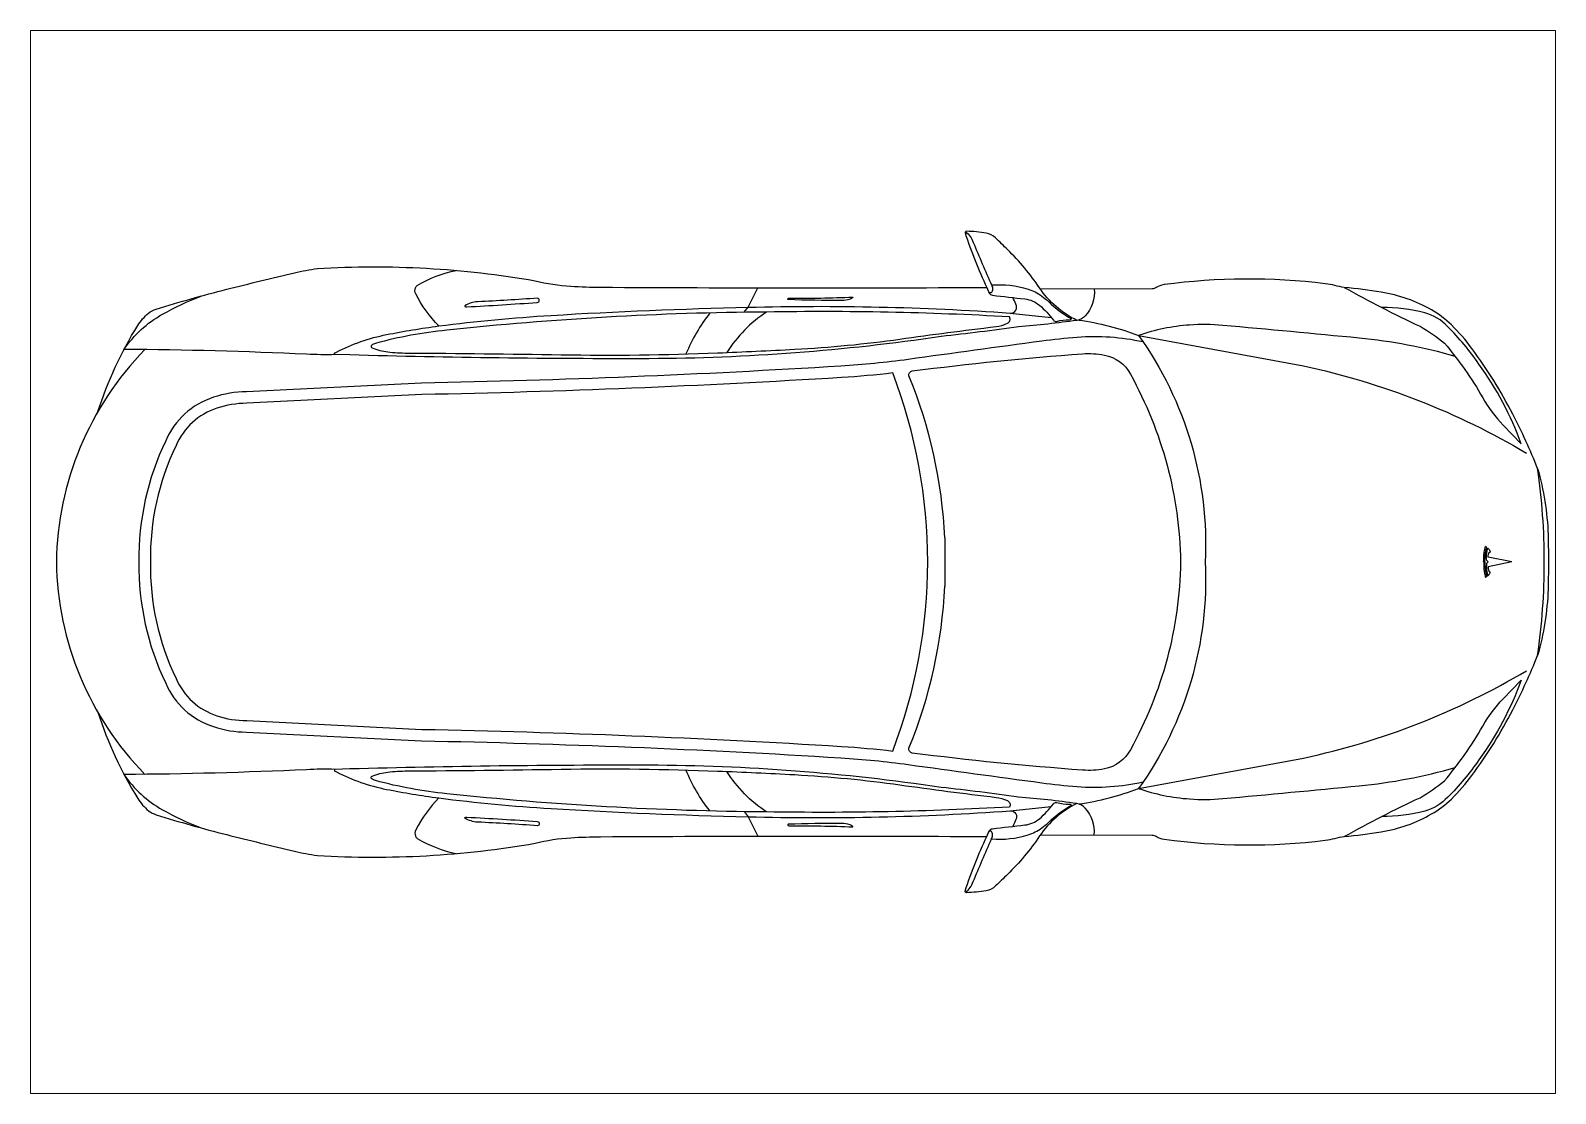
# Paper-space layout 'www.ceco.net' of a CAD drawing. Header units: millimetres. Extents: x 29 to 258, y 20 to 180.
# The model-space entities are those that its viewports show. They can reach past a viewport. Long polylines and large blocks are cut down to what shows.
import ezdxf

# ---------------------------------------------------------------- set-up
doc = ezdxf.new("R2010")
doc.units = ezdxf.units.MM
doc.layers.add('ceco.net 435 - Testa 3 plan view', color=7, linetype='Continuous')

msp = doc.modelspace()

# ---------------------------------------------------------------- linework, layer by layer
at = {"layer": 'ceco.net 435 - Testa 3 plan view'}
for p, q in [((2794.8, 76.1), (2794.8, -76.1)), ((4498.5, 5.2), (4504.5, 0)), ((4578.2, 0), (4504, 15.1)), ((4498.5, -5.2), (4504.5, 0)), ((4578.2, 0), (4504, -15.1))]:
    msp.add_line(p, q, dxfattribs=at)
for points in [[(3210.2, 759.8, -0.131012), (3092.9, 861.8, 0.050982), (2992, 982.4, 0.000691), (2954.4, 1019, 0.149636), (2925.1, 1034, 0.038576), (2863.1, 1040.1, 0.443717), (2858.4, 1035.1, 0.029745), (2926.8, 863.4), (2934.8, 845.8, 0.264328), (2944.3, 838.9, -0.000586), (3046.9, 827.2, -0.148673), (3092.6, 807.4, -0.059466), (3136.2, 760.4, 0.303255), (3146, 756.8, -0.060662), (3187.5, 761.6, 0.405108), (3194.4, 768.1)], [(2859.7, 1038.7, -0.162626), (2884.2, 1005.2, 0.002396), (2941.7, 871.1, -0.126767), (2945.2, 857.6, -0.172284), (2941.4, 847.2, -0.429883), (2933.1, 849.5, -1.307412)], [(130.6, 472.8, -0.061759), (256.2, 744, -0.083005), (289.9, 782.2, -0.09542), (313.6, 794.9, -0.013662), (535.8, 857.5, -0.003925), (749.1, 909.5, -0.02361), (821.2, 922.9, -0.058082), (1505.9, 884.7, 0.047295), (1618.8, 867.1, 0.013438), (1711.6, 864.1, 0.002651), (2926.8, 863.4)], [(1203, 742.2, -0.075053), (1130.7, 842.9, -0.212175), (1129.6, 862.1, -0.147373), (1135.3, 869.5, -0.08469), (1257.9, 917, -277.757521)], [(2941.7, 871.1, -0.094229), (3056.7, 858.3, -0.086123), (3099.8, 836.4, -0.031245), (3121.6, 818.5, 0.059883), (3193.1, 764.4, 0.218508)], [(3095.3, -858.4), (3446.8, -858.9, -0.163754), (3459.8, -862.7, 0.119218), (3484.3, -872.2, 0.063427), (3991.6, -875.1, 0.036843), (4021.5, -869.3, -0.041504), (4051.1, -863.7, 0.013949), (4167.6, -848.4, 0.090794), (4326, -792.6, 0.063052), (4388.2, -745.6, 0.040845), (4453.1, -671.2, 0.039243), (4581.5, -465, 0.025496), (4659.5, -293.8, 0.036424), (4680.6, 0, 0.036424), (4659.5, 293.8, 0.025496), (4581.5, 465, 0.039243), (4453.1, 671.2, 0.040845), (4388.2, 745.6, 0.063052), (4326, 792.6, 0.090794), (4167.6, 848.4, 0.013949), (4051.1, 863.7, -0.041504), (4021.5, 869.3, 0.036843), (3991.6, 875.1, 0.063427), (3484.3, 872.2, 0.119218), (3459.8, 862.7, -0.163754), (3446.8, 858.9), (3095.3, 858.4)], [(4051.1, 863.7, 0.018639), (4290, 741.3, -0.039105), (4366.2, 688.5, -0.046889), (4487, 516.5, 0.061481), (4551.3, 430.5), (4608.1, 371.3, 0.069769), (4474.9, 622.3, 0.050379), (4376.7, 739.8, 0.144325), (4304.3, 783.7, 0.067921), (4169.4, 800.3)], [(876.9, 652.2, -0.017914), (787.1, 653.2, 0.009996), (212.8, 668.5, -0.115163), (333.4, 779, -0.036527), (455.1, 836.3)], [(3264.7, 858.6, -0.209195), (3236.6, 773.8, -0.1766), (3210.2, 759.8, -0.013777), (3026.9, 739.3, -0.00689), (2783.4, 709, -0.035877), (1863.8, 639.3, -0.007517), (923, 651), (876.9, 652.2, -0.706386), (876.3, 657.7, -0.024776), (881.1, 660.1, -0.070616), (1038.6, 715.1, -0.015678), (1203, 742.2, -0.017023), (1556.1, 775.4, -0.009467), (2175.7, 801.1, -0.024208), (3000.8, 782.7, 0.291373), (3017.9, 791.7, 0.245966), (3018.6, 810.3, -0.006861), (3008.8, 831.6)], [(2998.8, 770.7, 0.018492), (2234.1, 786, 0.024946), (1228.2, 728.7, 0.042327), (1004.2, 687.6, 0.100278), (992.1, 681.5, 0.577193), (993.2, 673.5, 0.065867), (1042.3, 660.9, 0.028116), (1104, 657.1, -0.002378), (1587.9, 651.7, 0.013903), (2080.1, 657.6, 0.003474), (2322.9, 668.9, 0.021441), (2653.6, 700.9, -0.004714), (2955.9, 740.4, 0.078985), (2991.5, 750.6, 0.41436), (2998.8, 770.7, -0.221688)], [(2055.7, 783.1, 0.067034), (1980.6, 654.2, 8.454972)], [(2234.1, 786, 0.110054), (2109.4, 658.8, 1.798673)], [(3216, 761, -0.054875), (3404.4, 712.6), (3923.5, 616.7, -0.081234), (4624.9, 342.1)], [(4400.3, 646.6, 0.045463), (4098.4, 703.9, 0.00158), (3668.9, 744.2, 0.040709), (3564.9, 745.2, 0.064272), (3404.4, 712.6, -0.168979), (3613.7, 0, -0.168979), (3404.4, -712.6, 0.064272), (3564.9, -745.2, 0.040709), (3668.9, -744.2, 0.00158), (4098.4, -703.9, 0.045463), (4400.3, -646.6)], [(3418.2, 691.9, 0.072975), (3211.2, 706.2, 0.014514), (3099.5, 694.4, 0.000674), (2679.8, 637, -0.018947), (2467.9, 615.9, -0.010439), (1149, 562.4), (598, 535, 0.080562), (493.9, 517.8, 0.21618), (343.9, 381.2, 0.11582), (259.7, 0, 0.11582), (343.9, -381.2, 0.21618), (493.9, -517.8, 0.080562), (598, -535), (1149, -562.4, -0.010439), (2467.9, -615.9, -0.018947), (2679.8, -637, 0.000674), (3099.5, -694.4, 0.014514), (3211.2, -706.2, 0.072975), (3418.2, -691.9)], [(278.4, 667.9, 0.191854), (0, 0, 0.191854), (278.4, -667.9)], [(2794.8, 76.1, 0.085929), (2681.6, 585.8, -0.376371), (2692.1, 600.8, -0.013874), (3228.1, 654.7, -0.064281), (3296.7, 650.9, -0.229866), (3378.6, 590.4, -0.122824), (3536.5, 0, -0.122824), (3378.6, -590.4, -0.229866), (3296.7, -650.9, -0.064281), (3228.1, -654.7, -0.013874), (2692.1, -600.8, -0.376371), (2681.6, -585.8, 0.085929), (2794.8, -76.1)], [(2631.2, 594.5, -0.014209), (2470.1, 580, -0.010434), (1150.2, 526.4), (598.9, 499, 0.081446), (505.2, 483.6, 0.21735), (376.7, 366.3, 0.116207), (295.8, 0, 0.116207), (376.7, -366.3, 0.21735), (505.2, -483.6, 0.081446), (598.9, -499), (1150.2, -526.4, -0.010434), (2470.1, -580, -0.014209), (2631.2, -594.5, -0.014209)], [(2631.2, -594.5, 0.090016), (2741.4, 0, 0.090016), (2631.2, 594.5)], [(4659.5, 293.8, -0.060611), (4692.6, 85.7), (4693.5, 0), (4692.6, -85.7, -0.060611), (4659.5, -293.8)], [(3216, -761, 0.054875), (3404.4, -712.6), (3923.5, -616.7, 0.081234), (4624.9, -342.1)], [(4051.1, -863.7, -0.018639), (4290, -741.3, 0.039105), (4366.2, -688.5, 0.046889), (4487, -516.5, -0.061481), (4551.3, -430.5), (4608.1, -371.3, -0.069769), (4474.9, -622.3, -0.050379), (4376.7, -739.8, -0.144325), (4304.3, -783.7, -0.067921), (4169.4, -800.3)], [(130.6, -472.8, 0.061759), (256.2, -744, 0.083005), (289.9, -782.2, 0.09542), (313.6, -794.9, 0.013662), (535.8, -857.5, 0.003925), (749.1, -909.5, 0.02361), (821.2, -922.9, 0.058082), (1505.9, -884.7, -0.047295), (1618.8, -867.1, -0.013438), (1711.6, -864.1, -0.002651), (2926.8, -863.4)], [(876.9, -652.2, 0.017914), (787.1, -653.2, -0.009996), (212.8, -668.5, 0.115163), (333.4, -779, 0.036527), (455.1, -836.3)], [(3264.7, -858.6, 0.209195), (3236.6, -773.8, 0.1766), (3210.2, -759.8, 0.013777), (3026.9, -739.3, 0.00689), (2783.4, -709, 0.035877), (1863.8, -639.3, 0.007517), (923, -651), (876.9, -652.2, 0.706386), (876.3, -657.7, 0.024776), (881.1, -660.1, 0.070616), (1038.6, -715.1, 0.015678), (1203, -742.2, 0.017023), (1556.1, -775.4, 0.009467), (2175.7, -801.1, 0.024208), (3000.8, -782.7, -0.291373), (3017.9, -791.7, -0.245966), (3018.6, -810.3, 0.006861), (3008.8, -831.6)], [(2998.8, -770.7, -0.018492), (2234.1, -786, -0.024946), (1228.2, -728.7, -0.042327), (1004.2, -687.6, -0.100278), (992.1, -681.5, -0.577193), (993.2, -673.5, -0.065867), (1042.3, -660.9, -0.028116), (1104, -657.1, 0.002378), (1587.9, -651.7, -0.013903), (2080.1, -657.6, -0.003474), (2322.9, -668.9, -0.021441), (2653.6, -700.9, 0.004714), (2955.9, -740.4, -0.078985), (2991.5, -750.6, -0.41436), (2998.8, -770.7, 0.221688)], [(2055.7, -783.1, -0.067034), (1980.6, -654.2, -8.454972)], [(2234.1, -786, -0.110054), (2109.4, -658.8, -1.798673)], [(1203, -742.2, 0.075053), (1130.7, -842.9, 0.212175), (1129.6, -862.1, 0.147373), (1135.3, -869.5, 0.08469), (1257.9, -917, 277.757521)], [(3210.2, -759.8, 0.131012), (3092.9, -861.8, -0.050982), (2992, -982.4, -0.000691), (2954.4, -1019, -0.149636), (2925.1, -1034, -0.038576), (2863.1, -1040.1, -0.443717), (2858.4, -1035.1, -0.029745), (2926.8, -863.4), (2934.8, -845.8, -0.264328), (2944.3, -838.9, 0.000586), (3046.9, -827.2, 0.148673), (3092.6, -807.4, 0.059466), (3136.2, -760.4, -0.303255), (3146, -756.8, 0.060662), (3187.5, -761.6, -0.405108), (3194.4, -768.1)], [(2941.7, -871.1, 0.094229), (3056.7, -858.3, 0.086123), (3099.8, -836.4, 0.031245), (3121.6, -818.5, -0.059883), (3193.1, -764.4, -0.218508)], [(2859.7, -1038.7, 0.162626), (2884.2, -1005.2, -0.002396), (2941.7, -871.1, 0.126767), (2945.2, -857.6, 0.172284), (2941.4, -847.2, 0.429883), (2933.1, -849.5, 1.307412)]]:
    msp.add_lwpolyline(points, format="xyb", dxfattribs=at)
for points in [[(1513.4, 829.7, -0.007701), (1325.1, 818.2, 0.128523), (1285.3, 805.8, 0.595777), (1285.5, 803.5, 0.021832), (1291.2, 802.5, 0.005533), (1513, 816.3, 0.905813)], [(2505, 833.2, -0.498121), (2504.7, 830.8, -0.064398), (2496.7, 826.9, -0.092101), (2470.2, 822.2, -0.007598), (2302.1, 825, -0.489479), (2300.8, 827.7, -0.266043), (2304.1, 830, 0.014098)], [(1513.4, -829.7, 0.007701), (1325.1, -818.2, -0.128523), (1285.3, -805.8, -0.595777), (1285.5, -803.5, -0.021832), (1291.2, -802.5, -0.005533), (1513, -816.3, -0.905813)], [(2505, -833.2, 0.498121), (2504.7, -830.8, 0.064398), (2496.7, -826.9, 0.092101), (2470.2, -822.2, 0.007598), (2302.1, -825, 0.489479), (2300.8, -827.7, 0.266043), (2304.1, -830, -0.014098)]]:
    msp.add_lwpolyline(points, format="xyb", close=True, dxfattribs=at)
for points in [[(2163.4, 785.2), (2175.7, 801.1), (2206.3, 862.3)], [(3000.8, 782.7), (3129.8, 768.8)], [(2163.4, -785.2), (2175.7, -801.1), (2206.3, -862.3)], [(3000.8, -782.7), (3129.8, -768.8)]]:
    msp.add_lwpolyline(points, dxfattribs=at)
for points, knots in [([(4489.8, 0), (4489.9, 5), (4490, 14), (4490.9, 25.8), (4492.3, 35.7), (4493.8, 42.9), (4495.1, 47.3), (4495.6, 48.7)], [0, 0, 0, 0, 7.669466, 13.804429, 18.296547, 22.957419, 25.232421, 25.232421, 25.232421, 25.232421]), ([(4493.9, 0), (4493.9, 4.3), (4493.9, 11.4), (4494.7, 21.3), (4496, 30), (4497.5, 38.2), (4498.9, 43.6), (4499.6, 45.8)], [0, 0, 0, 0, 6.544078, 11.01704, 15.153003, 20.156855, 23.768247, 23.768247, 23.768247, 23.768247]), ([(4498.5, 5.2), (4498.5, 7.9), (4498.4, 13.6), (4499, 23.7), (4500.1, 33.9), (4502.1, 40.8), (4502.8, 43.5)], [0, 0, 0, 0, 4.05505, 8.828209, 15.472704, 19.848815, 19.848815, 19.848815, 19.848815]), ([(4502.8, 43.5), (4503.2, 43.3), (4504.4, 42.4), (4506.1, 40.4), (4508, 37.5), (4509.5, 34.5), (4510.4, 32.3), (4510.7, 31.3)], [0.364731, 0.364731, 0.364731, 0.364731, 1.034928, 2.664172, 4.425816, 6.277684, 7.92563, 7.92563, 7.92563, 7.92563]), ([(4504, 15.1), (4504.1, 17.2), (4504.1, 20.8), (4504.9, 25.1), (4506, 27.8), (4507, 29.6), (4508.4, 30.8), (4509.6, 31.2), (4510.3, 31.3), (4510.7, 31.3)], [0.039893, 0.039893, 0.039893, 0.039893, 3.283927, 5.491546, 6.716028, 7.801422, 8.675298, 9.443739, 9.761747, 9.761747, 9.761747, 9.761747]), ([(4489.8, 0), (4489.9, -5), (4490, -14), (4490.9, -25.8), (4492.3, -35.7), (4493.8, -42.9), (4495.1, -47.3), (4495.6, -48.7)], [0, 0, 0, 0, 7.669466, 13.804429, 18.296547, 22.957419, 25.232421, 25.232421, 25.232421, 25.232421]), ([(4493.9, 0), (4493.9, -4.3), (4493.9, -11.4), (4494.7, -21.3), (4496, -30), (4497.5, -38.2), (4498.9, -43.6), (4499.6, -45.8)], [0, 0, 0, 0, 6.544078, 11.01704, 15.153003, 20.156855, 23.768247, 23.768247, 23.768247, 23.768247]), ([(4498.5, -5.2), (4498.5, -7.9), (4498.4, -13.6), (4499, -23.7), (4500.1, -33.9), (4502.1, -40.8), (4502.8, -43.5)], [0, 0, 0, 0, 4.05505, 8.828209, 15.472704, 19.848815, 19.848815, 19.848815, 19.848815]), ([(4502.8, -43.5), (4503.2, -43.3), (4504.4, -42.4), (4506.1, -40.4), (4508, -37.5), (4509.5, -34.5), (4510.4, -32.3), (4510.7, -31.3)], [0.364731, 0.364731, 0.364731, 0.364731, 1.034928, 2.664172, 4.425816, 6.277684, 7.92563, 7.92563, 7.92563, 7.92563]), ([(4504, -15.1), (4504.1, -17.2), (4504.1, -20.8), (4504.9, -25.1), (4506, -27.8), (4507, -29.6), (4508.4, -30.8), (4509.6, -31.2), (4510.3, -31.3), (4510.7, -31.3)], [0.039893, 0.039893, 0.039893, 0.039893, 3.283927, 5.491546, 6.716028, 7.801422, 8.675298, 9.443739, 9.761747, 9.761747, 9.761747, 9.761747])]:
    msp.add_open_spline(points, degree=3, knots=knots, dxfattribs=at)
for points in [[(4499.6, 45.8), (4498.2, 46.8), (4496.9, 47.7), (4495.6, 48.7)], [(4499.6, -45.8), (4498.2, -46.8), (4496.9, -47.7), (4495.6, -48.7)]]:
    msp.add_open_spline(points, degree=3, dxfattribs=at)

psp = doc.layouts.new('www.ceco.net')

# ---------------------------------------------------------------- viewports
at = {"layer": '0'}
psp.add_viewport(center=(143.44, 99.96), size=(229.5, 159.9353), view_center_point=(2317.34, -0.07), view_height=3343.0948, dxfattribs=at)

doc.saveas('drawing.dxf')
